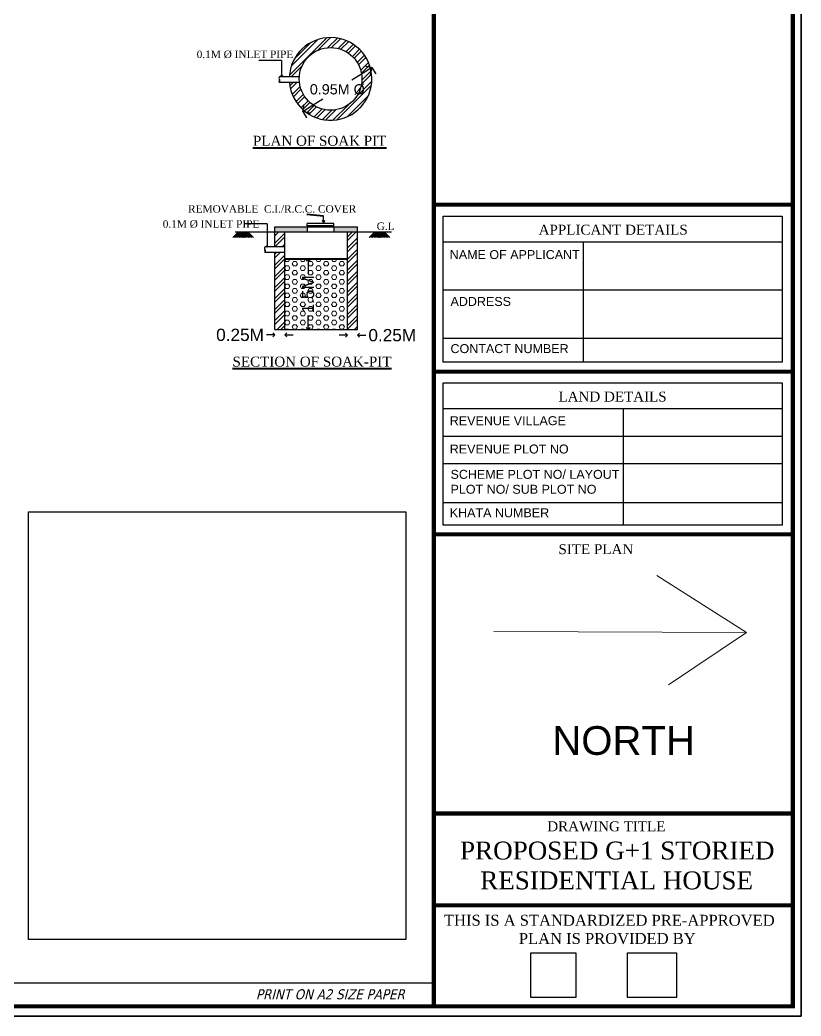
# Model space of a CAD drawing. Header units: metres. Extents: x -9654 to -9525, y 28695 to 28838.
# Drawn here: x -9611.46 to -9592.42, y 28796.03 to 28820.31 of the extents above; entities that cross this region are included whole.
import ezdxf

# ---------------------------------------------------------------- set-up
doc = ezdxf.new("R2010")
doc.units = ezdxf.units.M
doc.header["$PDMODE"] = 34
doc.header["$PDSIZE"] = -15
doc.linetypes.add('CONTINULUS', pattern=[0])
for name, color, linetype, lineweight in [('BUA TOTAL', 3, 'Continuous', 30), ('dw text', 94, 'Continuous', 9), ('FORMAT LINE', 7, 'Continuous', 25), ('NORTH_DIRECTION', 7, 'Continuous', 0), ('PLAN', 7, 'Continuous', 40), ('TEXT', 7, 'Continuous', 20), ('WALL', 7, 'Continuous', 25), ('WALL.', 3, 'Continuous', 30)]:
    doc.layers.add(name, color=color, linetype=linetype, lineweight=lineweight)
doc.styles.add('12', font='times.ttf', dxfattribs={"height": 12})
doc.styles.add('9', font='times.ttf', dxfattribs={"height": 9})
doc.styles.add('Arial', font='arial.ttf', dxfattribs={"height": 0.2})
doc.styles.get("Standard").update_dxf_attribs({"font": 'arial.ttf', "height": 0.25})
doc.styles.add('style2', font='arial.ttf', dxfattribs={"height": 0.3})
doc.dimstyles.new('INT DIM', dxfattribs={"dimtxt": 0.3, "dimasz": 0.1, "dimexe": 0.18, "dimexo": 0.0625, "dimgap": 0.09, "dimtad": 0, "dimzin": 0, "dimdsep": 46, "dimtxsty": 'style2', "dimblk": 'OPEN90', "dimcen": 0.09, "dimse1": 1, "dimse2": 1, "dimclrd": 250, "dimclrt": 256, "dimadec": 0, "dimazin": 0, "dimtfac": 1, "dimtofl": 0, "dimtmove": 0, "dimatfit": 3, "dimfxl": 0.18, "dimtolj": 1, "dimtzin": 0, "dimlwd": -1, "dimarcsym": 0})
doc.dimstyles.new('RAJESH', dxfattribs={"dimtxt": 10, "dimasz": 7, "dimexe": 0.18, "dimexo": 0.0625, "dimgap": 0.09, "dimtad": 0, "dimtih": 1, "dimtoh": 1, "dimdec": 1, "dimzin": 0, "dimdsep": 46, "dimlunit": 4, "dimtxsty": 'Standard', "dimblk": 'OPEN90', "dimcen": 0.09, "dimadec": 0, "dimazin": 0, "dimtfac": 1, "dimtdec": 1, "dimtofl": 0, "dimtmove": 0, "dimatfit": 3, "dimfxl": 0.18, "dimtolj": 1, "dimtzin": 0, "dimarcsym": 0})
picture_1 = doc.add_image_def('image1.png', size_in_pixel=(150, 150))
picture_2 = doc.add_image_def('image2.jpg', size_in_pixel=(235, 215))
picture_3 = doc.add_image_def('image3.jpg', size_in_pixel=(2415, 2738))

# ---------------------------------------------------------------- blocks, each defined once
blk = doc.blocks.new('_Open90')
at = {"layer": 'PLAN', "color": 0, "lineweight": -2}
for p, q in [((0, 0), (-1, 0)), ((-0.5, 0.5), (0, 0)), ((0, 0), (-0.5, -0.5))]:
    blk.add_line(p, q, dxfattribs=at)
blk = doc.blocks.new('*D142')
at = {"color": 0, "linetype": 'Continuous', "lineweight": -2, "transparency": 16777216}
for p, q in [((-9603.093, 28819.019), (-9603.371, 28818.843)), ((-9602.882, 28819.153), (-9602.786, 28819.001)), ((-9604.357, 28818.217), (-9604.079, 28818.394)), ((-9604.568, 28818.083), (-9604.472, 28817.931))]:
    blk.add_line(p, q, dxfattribs=at)
at = {"layer": 'Defpoints', "color": 0, "transparency": 16777216}
for p in [(-9603.119, 28819.527), (-9602.882, 28819.153), (-9604.805, 28818.457)]:
    blk.add_point(p, dxfattribs=at)
at = {"color": 0, "lineweight": -2, "transparency": 16777216, "xscale": 0.25, "yscale": 0.25, "zscale": 0.25}
for p, rotation in [((-9602.882, 28819.153), 32.39695009175426), ((-9604.568, 28818.083), 212.3969500917543)]:
    blk.add_blockref('_Open90', p, dxfattribs=dict(at, rotation=rotation))
at = {"color": 0, "transparency": 16777216, "insert": (-9603.725, 28818.618), "char_height": 0.25, "attachment_point": 5}
blk.add_mtext('\\A1;0.95M %%C', dxfattribs=at)
blk = doc.blocks.new('*D143')
at = {"layer": 'Defpoints', "color": 0, "linetype": 'ByBlock', "ltscale": 5, "transparency": 16777216}
for p in [(-9603.476, 28812.778), (-9603.232, 28812.767), (-9603.232, 28812.628)]:
    blk.add_point(p, dxfattribs=at)
at = {"layer": 'WALL', "color": 250, "ltscale": 5, "transparency": 16777216}
for p, q in [((-9603.576, 28812.628), (-9603.676, 28812.628)), ((-9603.132, 28812.628), (-9603.032, 28812.628))]:
    blk.add_line(p, q, dxfattribs=at)
at = {"layer": 'WALL', "color": 250, "linetype": 'ByBlock', "ltscale": 5, "transparency": 16777216, "xscale": 0.1, "yscale": 0.1, "zscale": 0.1}
blk.add_blockref('_Open90', (-9603.476, 28812.628), dxfattribs=at)
at = {"layer": 'WALL', "color": 250, "linetype": 'ByBlock', "ltscale": 5, "transparency": 16777216, "xscale": 0.1, "yscale": 0.1, "zscale": 0.1, "rotation": 180}
blk.add_blockref('_Open90', (-9603.232, 28812.628), dxfattribs=at)
at = {"layer": 'WALL', "linetype": 'ByBlock', "lineweight": 40, "ltscale": 5, "transparency": 16777216, "insert": (-9602.385, 28812.628), "char_height": 0.3, "attachment_point": 5, "style": 'style2'}
blk.add_mtext('\\A1;0.25M', dxfattribs=at)
blk = doc.blocks.new('*D144')
at = {"layer": 'Defpoints', "color": 0, "linetype": 'ByBlock', "ltscale": 5, "transparency": 16777216}
for p in [(-9605.248, 28812.767), (-9605.248, 28812.636), (-9605.004, 28812.767)]:
    blk.add_point(p, dxfattribs=at)
at = {"layer": 'WALL', "color": 250, "ltscale": 5, "transparency": 16777216}
for p, q in [((-9605.348, 28812.636), (-9605.448, 28812.636)), ((-9604.904, 28812.636), (-9604.804, 28812.636))]:
    blk.add_line(p, q, dxfattribs=at)
at = {"layer": 'WALL', "color": 250, "linetype": 'ByBlock', "ltscale": 5, "transparency": 16777216, "xscale": 0.1, "yscale": 0.1, "zscale": 0.1}
blk.add_blockref('_Open90', (-9605.248, 28812.636), dxfattribs=at)
at = {"layer": 'WALL', "color": 250, "linetype": 'ByBlock', "ltscale": 5, "transparency": 16777216, "xscale": 0.1, "yscale": 0.1, "zscale": 0.1, "rotation": 180}
blk.add_blockref('_Open90', (-9605.004, 28812.636), dxfattribs=at)
at = {"layer": 'WALL', "linetype": 'ByBlock', "lineweight": 40, "ltscale": 5, "transparency": 16777216, "insert": (-9606.095, 28812.636), "char_height": 0.3, "attachment_point": 5, "style": 'style2'}
blk.add_mtext('\\A1;0.25M', dxfattribs=at)
blk = doc.blocks.new('*D111')
at = {"layer": 'Defpoints', "color": 0, "linetype": 'ByBlock', "ltscale": 5, "transparency": 16777216}
for p in [(-9604.505, 28814.485), (-9604.505, 28812.767), (-9604.437, 28812.767)]:
    blk.add_point(p, dxfattribs=at)
at = {"layer": 'WALL', "color": 250, "ltscale": 5, "transparency": 16777216}
for p, q in [((-9604.437, 28814.385), (-9604.437, 28814.143)), ((-9604.437, 28812.867), (-9604.437, 28813.109))]:
    blk.add_line(p, q, dxfattribs=at)
at = {"layer": 'WALL', "color": 250, "linetype": 'ByBlock', "ltscale": 5, "transparency": 16777216, "xscale": 0.1, "yscale": 0.1, "zscale": 0.1}
for p, rotation in [((-9604.437, 28814.485), 90), ((-9604.437, 28812.767), 270)]:
    blk.add_blockref('_Open90', p, dxfattribs=dict(at, rotation=rotation))
at = {"layer": 'WALL', "linetype": 'ByBlock', "lineweight": 40, "ltscale": 5, "transparency": 16777216, "insert": (-9604.437, 28813.626), "char_height": 0.3, "attachment_point": 5, "rotation": 90, "style": 'style2'}
blk.add_mtext('\\A1;1.5M', dxfattribs=at)

msp = doc.modelspace()

# ---------------------------------------------------------------- hatches: boundary and pattern name
h = msp.add_hatch()
h.set_pattern_fill('ANSI32', color=256, scale=28.276307, style=0)
h.set_pattern_definition([(45, (-10204.51818, 29170.55666), (-0.134961987, 0.134961987), []), (45, (-10204.4282, 29170.55666), (-0.134961987, 0.134961987), [])])
edge = h.paths.add_edge_path()
edge.add_line((-9604.89569, 28818.92739), (-9604.65139, 28818.92739))
edge.add_ellipse((-9603.88925, 28818.8765), major_axis=(-0.54011, 0.54011), ratio=1, start_angle=-135, end_angle=41.17933, ccw=False)
edge.add_ellipse((-9603.88925, 28818.8765), major_axis=(0.54011, 0.54011), ratio=1, start_angle=141.376218, end_angle=315, ccw=False)
edge.add_line((-9604.64836, 28818.79167), (-9604.8934, 28818.79167))
edge.add_ellipse((-9603.88925, 28818.8765), major_axis=(0.71257, 0.71257), ratio=1, start_angle=139.828823, end_angle=492.104903)
msp.add_hatch(color=256).paths.add_polyline_path([(-9604.46257, 28815.29586), (-9604.46257, 28815.26872), (-9603.81113, 28815.26872), (-9603.81113, 28815.29586)])
h = msp.add_hatch(color=256)
h.paths.add_polyline_path([(-9604.46257, 28815.14657), (-9604.46257, 28815.26872), (-9605.24761, 28815.26872), (-9605.24761, 28815.14657)])
h.paths.add_polyline_path([(-9603.80921, 28815.26872), (-9603.80921, 28815.14657), (-9603.23246, 28815.14657), (-9603.23246, 28815.26872)])
h = msp.add_hatch()
h.set_pattern_fill('ANSI32', color=256, scale=28.276307, style=0)
h.set_pattern_definition([(45, (-10204.86896, 29161.8748), (-0.134961987, 0.134961987), []), (45, (-10204.77898, 29161.8748), (-0.134961987, 0.134961987), [])])
h.paths.add_polyline_path([(-9605.24761, 28812.76747), (-9605.00376, 28812.76747), (-9605.00376, 28814.64491), (-9605.24761, 28814.64491)])
h.paths.add_polyline_path([(-9605.00376, 28815.14657), (-9605.24761, 28815.14657), (-9605.24761, 28814.78064), (-9605.00376, 28814.78064)])
h.paths.add_polyline_path([(-9603.4763, 28812.76747), (-9603.23246, 28812.76747), (-9603.23246, 28815.14657), (-9603.4763, 28815.14657)])
at = {"layer": 'WALL.', "lineweight": 20}
h = msp.add_hatch(dxfattribs=at)
h.set_pattern_fill('HEX', color=9, scale=28.276307, style=0)
h.set_pattern_definition([(0, (-10204.86896, 29161.87481), (0, 0.110196001), [0.06362169, -0.127243382]), (120, (-10204.86896, 29161.87481), (-0.095432536, -0.055098), [0.06362169, -0.127243382]), (60, (-10204.80533, 29161.87481), (-0.095432536, 0.055098), [0.06362169, -0.127243382])])
h.paths.add_polyline_path([(-9605.00376, 28814.48491), (-9605.00376, 28812.76747), (-9603.4763, 28812.76747), (-9603.4763, 28814.48491)])

# ---------------------------------------------------------------- linework, layer by layer
for p, q in [((-9605.08308, 28819.3215), (-9605.63935, 28819.3215)), ((-9605.08308, 28819.3215), (-9605.08308, 28818.9242)), ((-9605.08308, 28818.9242), (-9605.10986, 28818.95642)), ((-9605.08308, 28818.9242), (-9605.0563, 28818.95642)), ((-9604.65139, 28818.92739), (-9605.1346, 28818.92739)), ((-9604.64836, 28818.79167), (-9605.1346, 28818.79167)), ((-9604.05697, 28815.35015), (-9604.06039, 28815.53106)), ((-9605.43386, 28815.34646), (-9605.99013, 28815.34646)), ((-9605.43386, 28815.34646), (-9605.43386, 28814.77744)), ((-9604.46257, 28815.29586), (-9604.46257, 28815.35015)), ((-9603.81113, 28815.35015), (-9604.46257, 28815.35015)), ((-9604.46257, 28815.29586), (-9604.46257, 28815.26872)), ((-9603.81113, 28815.29586), (-9604.46257, 28815.29586)), ((-9604.05697, 28815.35015), (-9604.08672, 28815.43188)), ((-9604.05697, 28815.35015), (-9604.03033, 28815.43295)), ((-9603.81113, 28815.29586), (-9603.81113, 28815.35015)), ((-9606.13566, 28815.14657), (-9606.27172, 28815.00919)), ((-9606.09746, 28815.14657), (-9606.23352, 28815.00919)), ((-9606.21758, 28815.14657), (-9602.40381, 28815.14657)), ((-9606.05926, 28815.14657), (-9606.19532, 28815.00919)), ((-9606.17387, 28815.14657), (-9606.03781, 28815.00919)), ((-9606.02106, 28815.14657), (-9606.15712, 28815.00919)), ((-9606.13566, 28815.14657), (-9605.99961, 28815.00919)), ((-9605.98286, 28815.14657), (-9606.11891, 28815.00919)), ((-9606.09746, 28815.14657), (-9605.96141, 28815.00919)), ((-9605.94466, 28815.14657), (-9606.08071, 28815.00919)), ((-9606.05926, 28815.14657), (-9605.92321, 28815.00919)), ((-9605.90646, 28815.14657), (-9606.04251, 28815.00919)), ((-9606.02106, 28815.14657), (-9605.885, 28815.00919)), ((-9605.86825, 28815.14657), (-9606.00431, 28815.00919)), ((-9605.98286, 28815.14657), (-9605.8468, 28815.00919)), ((-9605.94466, 28815.14657), (-9605.8086, 28815.00919)), ((-9605.90646, 28815.14657), (-9605.7704, 28815.00919)), ((-9605.24761, 28814.78064), (-9605.24761, 28815.26872)), ((-9605.24761, 28815.26872), (-9603.23246, 28815.26872)), ((-9605.24761, 28815.14657), (-9603.23246, 28815.14657)), ((-9605.00376, 28812.76747), (-9605.00376, 28815.14657)), ((-9604.46257, 28815.26872), (-9604.46257, 28815.14657)), ((-9603.80921, 28815.26872), (-9603.80921, 28815.14657)), ((-9603.4763, 28812.76747), (-9603.4763, 28815.14657)), ((-9603.23246, 28812.76747), (-9603.23246, 28815.26872)), ((-9602.81315, 28815.14657), (-9602.94921, 28815.00919)), ((-9602.77495, 28815.14657), (-9602.91101, 28815.00919)), ((-9602.73675, 28815.14657), (-9602.87281, 28815.00919)), ((-9602.85136, 28815.14657), (-9602.7153, 28815.00919)), ((-9602.69855, 28815.14657), (-9602.83461, 28815.00919)), ((-9602.81315, 28815.14657), (-9602.6771, 28815.00919)), ((-9602.66035, 28815.14657), (-9602.7964, 28815.00919)), ((-9602.77495, 28815.14657), (-9602.6389, 28815.00919)), ((-9602.62215, 28815.14657), (-9602.7582, 28815.00919)), ((-9602.73675, 28815.14657), (-9602.6007, 28815.00919)), ((-9602.58395, 28815.14657), (-9602.72, 28815.00919)), ((-9602.69855, 28815.14657), (-9602.56249, 28815.00919)), ((-9602.54574, 28815.14657), (-9602.6818, 28815.00919)), ((-9602.66035, 28815.14657), (-9602.52429, 28815.00919)), ((-9602.62215, 28815.14657), (-9602.48609, 28815.00919)), ((-9602.58395, 28815.14657), (-9602.44789, 28815.00919)), ((-9605.43386, 28814.77744), (-9605.46064, 28814.80966)), ((-9605.43386, 28814.77744), (-9605.40708, 28814.80966)), ((-9605.00376, 28814.78064), (-9605.48538, 28814.78064)), ((-9605.00376, 28814.64491), (-9605.48538, 28814.64491)), ((-9605.24761, 28812.76747), (-9605.24761, 28814.64491)), ((-9605.24761, 28812.76747), (-9603.23246, 28812.76747))]:
    msp.add_line(p, q)
at = {"lineweight": 40}
msp.add_line((-9604.06039, 28815.53106), (-9604.47074, 28815.57206), dxfattribs=at)
for centre, major_axis, start_param, end_param in [((-9603.88925, 28818.8765), (0.71257, 0.71257), 2.44047334, 8.58885083), ((-9603.88925, 28818.8765), (0.54011, 0.54011), 5.49778714, 11.78097245), ((-9605.09277, 28818.8256), (0.03809, 0.03809), 1.67468051, 3.03770847), ((-9605.10405, 28818.89346), (0.03228, 0.03228), 1.51839805, 3.19399093), ((-9605.17643, 28818.8256), (-0.03809, 0.03809), 3.24547684, 4.6085048), ((-9605.44355, 28814.67884), (-0.03809, 0.03809), 0.10388418, 1.46691214), ((-9605.45483, 28814.74671), (0.03228, 0.03228), 1.51839805, 3.19399093), ((-9605.52721, 28814.67884), (-0.03809, 0.03809), 3.24547684, 4.6085048)]:
    msp.add_ellipse(centre, major_axis=major_axis, ratio=1, start_param=start_param, end_param=end_param)
at = {"layer": 'BUA TOTAL', "linetype": 'CONTINULUS', "ltscale": 0.05}
msp.add_lwpolyline([(-9651.82296, 28796.03267), (-9651.82296, 28838.08267), (-9592.42296, 28838.08267), (-9592.42296, 28796.03267)], close=True, dxfattribs=at)
at = {"layer": 'FORMAT LINE', "ltscale": 0.1}
for p, q in [((-9601.14681, 28814.90793), (-9592.88595, 28814.90793)), ((-9597.73089, 28814.90793), (-9597.73089, 28811.96775)), ((-9601.14681, 28813.73186), (-9592.88595, 28813.73186)), ((-9601.14681, 28812.55579), (-9592.88595, 28812.55579)), ((-9601.14681, 28810.83978), (-9592.88595, 28810.83978)), ((-9596.76006, 28810.83978), (-9596.76006, 28807.99941)), ((-9601.14681, 28810.16869), (-9592.88595, 28810.16869)), ((-9601.14681, 28809.49761), (-9592.88595, 28809.49761)), ((-9601.14681, 28808.54823), (-9592.88595, 28808.54823))]:
    msp.add_line(p, q, dxfattribs=at)
for points in [[(-9651.82296, 28796.03267), (-9592.42296, 28796.03267), (-9592.42296, 28838.08267), (-9651.82296, 28838.08267)], [(-9601.14681, 28815.53384), (-9592.88595, 28815.53384), (-9592.88595, 28811.96775), (-9601.14681, 28811.96775)], [(-9601.14681, 28811.46568), (-9592.88595, 28811.46568), (-9592.88595, 28807.99941), (-9601.14681, 28807.99941)]]:
    msp.add_lwpolyline(points, close=True, dxfattribs=at)
at = {"layer": 'FORMAT LINE', "ltscale": 0.1, "const_width": 0.1}
msp.add_lwpolyline([(-9651.62296, 28796.27236), (-9592.62296, 28796.27236), (-9592.62296, 28837.88267), (-9651.62296, 28837.88267)], close=True, dxfattribs=at)
for points in [[(-9601.37364, 28796.28429), (-9601.37364, 28837.88267)], [(-9601.37364, 28815.81017), (-9592.62296, 28815.81017)], [(-9601.37364, 28811.74202), (-9592.62296, 28811.74202)], [(-9601.37364, 28807.77367), (-9592.62296, 28807.77367)], [(-9601.37364, 28800.97071), (-9592.62296, 28800.97071)], [(-9601.37364, 28798.73228), (-9592.62296, 28798.73228)]]:
    msp.add_lwpolyline(points, dxfattribs=at)
at = {"layer": 'FORMAT LINE', "ltscale": 0.1}
msp.add_lwpolyline([(-9651.62296, 28796.84567), (-9601.37364, 28796.84567)], dxfattribs=at)
at = {"layer": 'NORTH_DIRECTION'}
msp.add_line((-9593.75598, 28805.38417), (-9595.65193, 28804.10404), dxfattribs=at)
msp.add_lwpolyline([(-9599.90814, 28805.4073), (-9593.75598, 28805.38417), (-9595.93932, 28806.76838)], dxfattribs=at)
at = {"layer": 'WALL.', "color": 9, "lineweight": 40}
msp.add_line((-9603.4763, 28814.48491), (-9605.00376, 28814.48491), dxfattribs=at)

# ---------------------------------------------------------------- texts
at = {"layer": 'dw text', "linetype": 'CONTINULUS', "ltscale": 0.05, "attachment_point": 1, "style": 'Arial'}
for s, width, gutter_width, insert, char_height in [('{\\fTimes New Roman|b0|i0|c0|p18;APPLICANT DETAILS}', 4.3663785, 1.5, (-9598.81739, 28815.3218), 0.2425176), ('{\\fTimes New Roman|b0|i0|c0|p18;LAND DETAILS}', 4.3663785, 1.5, (-9598.33493, 28811.25364), 0.2425176), ('{\\fTimes New Roman|b0|i0|c0|p18;SITE PLAN}', 4.3663785, 1.5, (-9598.33493, 28807.53481), 0.2425176), ('{\\fTimes New Roman|b0|i0|c0|p18;DRAWING TITLE}', 4.3663785, 1.5, (-9598.60848, 28800.77906), 0.2425176), ('\\pi0.71196;{\\fTimes New Roman|b0|i0|c0|p18;PROPOSED G+1 STORIED \\P\\pi1.20309;RESIDENTIAL HOUSE}', 8.8792546, 1.5, (-9601.4454, 28800.28601), 0.4365317), ('\\pi0.15267;{\\fTimes New Roman|b0|i0|c0|p18;THIS IS A STANDARDIZED PRE-APPROVED \\P\\pi1.97813;PLAN IS PROVIDED BY}', 8.1568587, 1.5, (-9601.27834, 28798.50139), 0.2667694), ('{\\fTahoma|b0|i1|c0|p34;\\C251;\\c6710371;PRINT ON A2 SIZE PAPER}', 5.0135863, 0.6, (-9605.70928, 28796.68618), 0.2449673)]:
    msp.add_mtext_dynamic_manual_height_columns(s, width=width, gutter_width=gutter_width, heights=[0], dxfattribs=dict(at, insert=insert, char_height=char_height))
for s, insert, char_height, width in [('NAME OF APPLICANT', (-9600.98436, 28814.70296), 0.2182658, 3.9297406), ('ADDRESS', (-9600.96631, 28813.56038), 0.218266, 5.6973446), ('CONTACT NUMBER', (-9600.96631, 28812.41088), 0.2182658, 4.9530803), ('REVENUE VILLAGE', (-9600.98436, 28810.65417), 0.2182658, 4.9530803), ('REVENUE PLOT NO', (-9600.98436, 28809.96372), 0.2182658, 3.1207074), ('SCHEME PLOT NO/ LAYOUT PLOT NO/ SUB PLOT NO', (-9600.96631, 28809.34632), 0.2182658, 4.4231315), ('KHATA NUMBER', (-9600.98436, 28808.41043), 0.2182658, 3.1207074)]:
    msp.add_mtext(s, dxfattribs=dict(at, insert=insert, char_height=char_height, width=width))
at = {"layer": 'NORTH_DIRECTION', "insert": (-9598.4858, 28803.09987), "char_height": 0.7, "attachment_point": 1}
msp.add_mtext_dynamic_manual_height_columns('NORTH', width=4.029729, gutter_width=3.5, heights=[0], dxfattribs=at)
at = {"layer": 'TEXT', "lineweight": 40, "style": '9'}
for s, height, p in [('0.1M %%C INLET PIPE', 0.1822496, (-9607.15189, 28819.38495)), ('REMOVABLE  C.I./R.C.C. COVER', 0.1822496, (-9607.36135, 28815.61608)), ('0.1M %%C INLET PIPE', 0.1822496, (-9607.97924, 28815.25052)), ('G.L', 0.18225, (-9602.76483, 28815.19352))]:
    msp.add_text(s, height=height, dxfattribs=at).set_placement(p)
at = {"layer": 'TEXT', "linetype": 'Continuous', "lineweight": 40, "style": '12'}
for s, p in [('%%UPLAN OF SOAK PIT', (-9605.78145, 28817.24635)), ('%%USECTION OF SOAK-PIT', (-9606.27959, 28811.86351))]:
    msp.add_text(s, height=0.2429995, dxfattribs=at).set_placement(p)

# ---------------------------------------------------------------- dimensions: what is measured, and where the dimension line sits
dim = msp.add_aligned_dim(p1=(-9604.80546, 28818.4569), p2=(-9603.11942, 28819.52677), distance=-0.4424, text='0.95M %%C', dimstyle='RAJESH', override={"dimasz": 0.25, "dimdec": 2, "dimlunit": 2, "dimtdec": 2, "dimfxl": 0, "dimfxlon": 1, "dimarcsym": 1})
dim.commit()
dim.dimension.update_dxf_attribs({"geometry": '*D142', "text_midpoint": (-9603.72541, 28818.61829)})
at = {"layer": 'WALL', "linetype": 'ByBlock', "lineweight": 40, "ltscale": 5}
dim = msp.add_linear_dim(base=(-9604.43736, 28812.76747), p1=(-9604.5046, 28814.48491), p2=(-9604.5046, 28812.76747), angle=90, text='1.5M', dimstyle='INT DIM', override={"dimfxlon": 1}, dxfattribs=at)
dim.commit()
dim.dimension.update_dxf_attribs({"geometry": '*D111', "text_midpoint": (-9604.43736, 28813.62619)})
for base, p1, p2, picture, middle in [((-9605.24761, 28812.63581), (-9605.00376, 28812.76747), (-9605.24761, 28812.76747), '*D144', (-9606.09545, 28812.63581)), ((-9603.23246, 28812.62788), (-9603.4763, 28812.77777), (-9603.23246, 28812.76747), '*D143', (-9602.38461, 28812.62788))]:
    dim = msp.add_linear_dim(base=base, p1=p1, p2=p2, text='0.25M', dimstyle='INT DIM', override={"dimfxlon": 1}, dxfattribs=at)
    dim.commit()
    dim.dimension.update_dxf_attribs({"geometry": picture, "text_midpoint": middle})

# ---------------------------------------------------------------- pictures from other files: only their frames are drawn
image = msp.add_image(picture_3, insert=(-9611.25134, 28797.90157), size_in_units=(9.19302, 10.42257))
image.dxf.flags = 7
image = msp.add_image(picture_1, insert=(-9599.00931, 28796.48372), size_in_units=(1.09361, 1.09361))
image.dxf.flags = 7
image = msp.add_image(picture_2, insert=(-9596.65014, 28796.48372), size_in_units=(1.18988, 1.08861))
image.dxf.flags = 7

doc.saveas('drawing.dxf')
